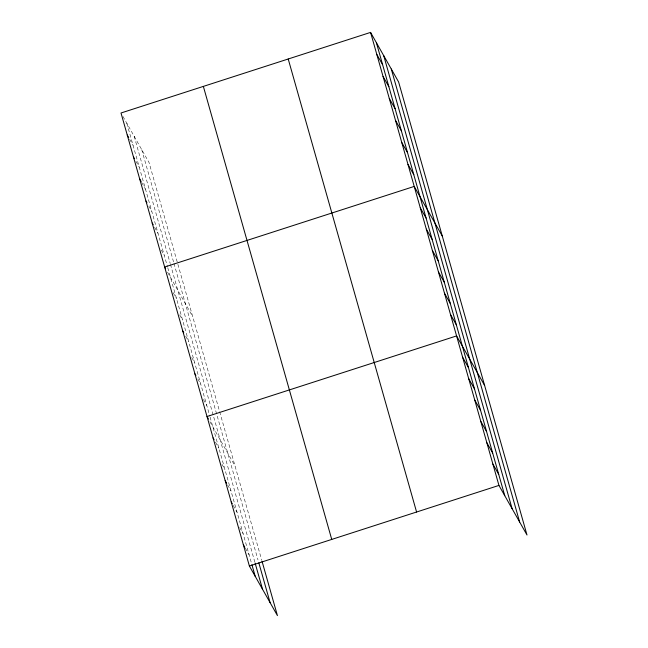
<?xml version="1.0" encoding="UTF-8"?>
<svg xmlns="http://www.w3.org/2000/svg" width="648" height="648" viewBox="0 0 648 648"><rect width="100%" height="100%" fill="white"/><g stroke="black" fill="none" stroke-linecap="round" stroke-linejoin="round"><path stroke-width="0.49" stroke-dasharray="3.24 2.43" d="M122.942 116.429L149.056 162.583L219.389 410.775M129.665 139.288L133.059 145.29M135.902 161.287L139.296 167.289M141.653 182.436L145.533 189.297M148.854 206.153L151.77 211.297M154.605 227.302L157.999 233.304M161.328 250.16L164.236 255.304M167.565 272.168L192.707 316.605M173.129 292.669L176.523 298.663M179.666 314.879L182.574 320.023M185.717 336.239L188.625 341.375M191.768 357.591L194.684 362.734M197.826 378.95L200.734 384.094M203.391 399.452L206.785 405.446M209.928 421.662L235.07 466.106M215.492 442.163L218.886 448.157M222.029 464.373L224.937 469.517M227.594 484.874L230.988 490.876M233.167 505.375L237.047 512.228M239.703 527.585L243.097 533.588M245.268 548.087L249.148 554.939M219.664 411.739L261.752 560.269M141.726 149.615L173.713 262.505M173.98 263.461L257.993 559.921M134.16 136.25L170.222 263.493M170.489 264.449L254.834 562.091M126.822 123.282L167.492 266.782M167.759 267.737L209.806 416.129M210.082 417.093L251.626 563.679"/><path stroke-width="0.97" d="M370.567 32.4L498.944 485.417L526.994 535.005L398.617 81.98L370.567 32.4L121.006 112.995L249.383 566.02L277.433 615.6L262.027 561.241M249.383 566.02L498.944 485.417M376.804 54.408L382.62 64.687M383.033 76.407L388.857 86.694M389.27 98.415L395.094 108.694M395.507 120.415L401.323 130.702M401.744 142.422L407.56 152.701M407.981 164.422L413.797 174.709M442.268 236.01L414.21 186.43L164.657 267.025L165.621 268.742M420.269 207.781L426.084 218.068M426.319 229.141L432.135 239.42M432.37 250.493L438.186 260.779M438.421 271.852L444.236 282.139M444.471 293.212L450.287 303.491M450.522 314.564L456.346 324.851M484.631 385.503L456.581 335.923L207.02 416.518L208.47 419.094M462.632 357.275L468.447 367.562M468.682 378.635L474.498 388.921M474.733 399.994L480.549 410.273M480.784 421.346L486.599 431.633M486.834 442.705L492.658 452.984M492.885 464.057L498.709 474.344M127.243 135.003L128.693 137.57M133.48 157.002L134.444 158.72M139.709 179.01L141.167 181.578M145.946 201.01L146.918 202.727M152.183 223.017L153.155 224.734M182.809 331.096L183.781 332.805M194.91 373.807L195.882 375.524M213.071 437.878L214.043 439.587M225.172 480.589L226.63 483.157M231.223 501.949L232.195 503.658M243.332 544.66L244.782 547.228M391.279 69.012L519.655 522.029M383.721 55.655L512.098 508.672M376.383 42.687L504.76 495.704M288.214 59L416.583 512.017M203.359 86.403L331.736 539.42M258.819 562.829L270.094 602.632M255.109 563.055L262.537 589.267M251.902 564.651L255.199 576.299"/></g></svg>
